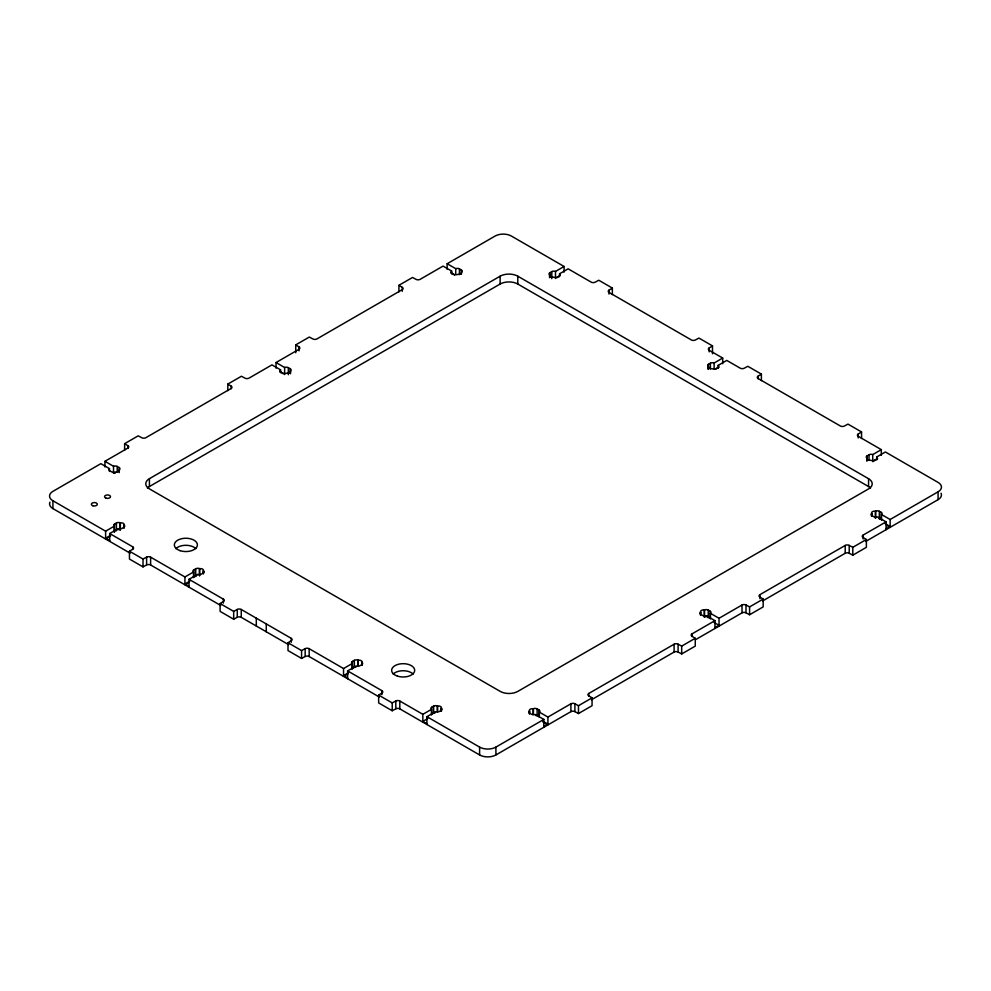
<?xml version="1.0" encoding="UTF-8"?>
<svg xmlns="http://www.w3.org/2000/svg" width="991" height="991" viewBox="0 0 991 991"><rect width="100%" height="100%" fill="white"/><g stroke="black" fill="none" stroke-linecap="round" stroke-linejoin="round"><path stroke-width="1.49" d="M220.733 605.476L150.62 564.994A2.886 1.66 0 0 0 146.618 564.957L143.026 566.889L129.449 559.048L129.449 551.207L132.794 549.138A2.886 1.66 0 0 0 132.72 546.821L109.691 533.53L109.691 541.371M609.007 294.079L609.007 290.152L612.351 288.084L598.775 280.242L595.195 282.175A2.886 1.66 0 0 1 591.193 282.138L568.153 268.834L559.568 273.789A2.886 1.66 0 0 1 559.258 275.932L557.363 277.022A2.886 1.66 0 0 1 553.647 277.207L553.436 277.084A2.886 1.66 0 0 1 550.5 276.675A2.886 1.66 0 0 1 549.794 274.978L549.571 274.854A2.886 1.66 0 0 1 549.894 272.711L551.789 271.621A2.886 1.66 0 0 1 555.493 271.435L564.077 266.48L564.077 272.129M288.641 644.683L241.259 617.331A2.886 1.66 0 0 0 237.258 617.294L233.678 619.226L220.101 611.385L220.101 603.544L223.446 601.475A2.886 1.66 0 0 0 223.371 599.159L188.996 579.314L188.996 587.155M709.16 351.892L709.16 347.977L712.504 345.909L698.928 338.067L695.348 340A2.886 1.66 0 0 1 691.346 339.95L609.081 292.469A2.886 1.66 0 0 1 609.007 290.152M379.28 697.007L309.167 656.538A2.886 1.66 0 0 0 305.166 656.488L301.574 658.42L287.997 650.579L287.997 642.738L291.342 640.669A2.886 1.66 0 0 0 291.267 638.365L241.259 609.49A2.886 1.66 0 0 0 237.258 609.453L233.678 611.385L220.101 603.544M758.053 378.81L758.053 376.196L761.398 374.127L747.821 366.286L744.229 368.218A2.886 1.66 0 0 1 740.227 368.181L726.775 360.414L718.19 365.369A2.886 1.66 0 0 1 717.868 367.5L715.973 368.602A2.886 1.66 0 0 1 712.269 368.788L712.046 368.652A2.886 1.66 0 0 1 709.11 368.256A2.886 1.66 0 0 1 708.416 366.559L708.193 366.435A2.886 1.66 0 0 1 708.503 364.292L710.411 363.189A2.886 1.66 0 0 1 714.115 363.016L722.699 358.061L722.699 363.697M714.957 628.467L714.957 620.639L691.991 633.893A2.886 1.66 0 0 0 691.916 636.197L695.261 638.278L681.684 646.12L678.092 644.187A2.886 1.66 0 0 0 674.091 644.224L588.778 693.477A2.886 1.66 0 0 0 588.704 695.793L592.061 697.862L592.061 705.703L578.471 713.545L574.891 711.612A2.886 1.66 0 0 0 570.89 711.649L495.909 754.944A11.52 6.652 0 0 1 479.607 754.944L399.807 708.862A2.886 1.66 0 0 0 395.805 708.825L392.225 710.758L378.649 702.916L378.649 695.075L381.993 693.006A2.886 1.66 0 0 0 381.919 690.69L347.618 670.895L347.618 678.736M858.206 437.948L858.206 434.021L861.551 431.952L847.974 424.111L844.382 426.043A2.886 1.66 0 0 1 840.38 426.006L758.127 378.512A2.886 1.66 0 0 1 758.053 376.196M124.631 450.211L124.631 443.671L138.207 435.829L141.8 437.762A2.886 1.66 0 0 0 145.801 437.725L231.114 388.472A2.886 1.66 0 0 0 231.176 386.156L227.831 384.087L241.42 376.246L245 378.178A2.886 1.66 0 0 0 249.001 378.141L271.968 364.874L280.552 369.829A2.886 1.66 0 0 0 280.862 371.972L282.769 373.074A2.886 1.66 0 0 0 286.473 373.248L286.696 373.124A2.886 1.66 0 0 0 289.62 372.715A2.886 1.66 0 0 0 290.326 371.03L290.549 370.894A2.886 1.66 0 0 0 290.239 368.763L288.331 367.661A2.886 1.66 0 0 0 284.628 367.488L276.043 362.533L276.043 368.169M295.739 352.722L295.739 344.88L309.316 337.051L312.908 338.972A2.886 1.66 0 0 0 316.909 338.934L402.222 289.682A2.886 1.66 0 0 0 402.296 287.365L398.939 285.297L412.529 277.455L416.109 279.388A2.886 1.66 0 0 0 420.11 279.351L443.076 266.096L451.661 271.051A2.886 1.66 0 0 0 451.97 273.182L453.878 274.284A2.886 1.66 0 0 0 457.582 274.457L457.805 274.334A2.886 1.66 0 0 0 460.741 273.925A2.886 1.66 0 0 0 461.434 272.24L461.657 272.116A2.886 1.66 0 0 0 461.348 269.973L459.44 268.871A2.886 1.66 0 0 0 455.736 268.697L447.152 263.742L447.152 269.379M104.935 466.959L104.935 461.31L127.901 448.056A2.886 1.66 0 0 0 127.975 445.752L124.631 443.671M276.043 362.533L299.009 349.266A2.886 1.66 0 0 0 299.084 346.961L295.739 344.88M447.152 263.742L495.091 236.056A11.52 6.652 0 0 1 511.393 236.056L564.077 266.48M149.418 478.678L500.133 276.192A12.487 7.21 0 0 1 517.785 276.192L868.562 478.715A12.487 7.21 0 0 1 868.562 488.91L517.847 691.384A12.487 7.21 0 0 1 500.195 691.384L149.418 488.873A12.487 7.21 0 0 1 149.418 478.678L149.418 486.519A12.487 7.21 0 0 0 147.436 488.006M149.418 486.519L500.133 284.033A12.487 7.21 0 0 1 517.785 284.033L868.562 486.556A12.487 7.21 0 0 1 870.544 488.043M114.2 531.857L114.2 526.221A2.886 1.66 0 0 1 114.51 524.078L116.418 522.975A2.886 1.66 0 0 1 120.122 522.802L120.345 522.926A2.886 1.66 0 0 1 123.268 523.335A2.886 1.66 0 0 1 123.974 525.032L123.974 527.844M104.935 461.31L113.519 466.278A2.886 1.66 0 0 1 117.223 466.451L119.131 467.554A2.886 1.66 0 0 1 119.44 469.684L119.217 469.821A2.886 1.66 0 0 1 118.511 471.505A2.886 1.66 0 0 1 115.588 471.914L115.365 472.038A2.886 1.66 0 0 1 111.661 471.865L109.753 470.762A2.886 1.66 0 0 1 109.444 468.619L100.859 463.664L52.919 491.35A11.52 6.652 0 0 0 52.919 500.752L105.616 531.176L114.2 526.221M109.691 533.53L118.276 528.575A2.886 1.66 0 0 0 121.98 528.389L123.875 527.299A2.886 1.66 0 0 0 124.197 525.156L123.974 525.032M116.418 530.036L114.51 531.139A2.886 1.66 0 0 0 113.94 531.61M110.521 535.4L105.616 538.224L109.691 540.578M556.719 277.79L559.172 276.365M110.521 536.181L105.616 539.017L105.616 531.176M193.505 577.654L193.505 572.005A2.886 1.66 0 0 1 193.815 569.862L195.722 568.772A2.886 1.66 0 0 1 199.426 568.586L199.649 568.71A2.886 1.66 0 0 1 202.573 569.119A2.886 1.66 0 0 1 203.279 570.816L203.279 573.64M129.449 551.207L143.026 559.048L146.618 557.115A2.886 1.66 0 0 1 150.62 557.153L184.921 576.96L193.505 572.005M188.996 579.314L197.581 574.359A2.886 1.66 0 0 0 201.284 574.173L203.192 573.083A2.886 1.66 0 0 0 203.502 570.94L203.279 570.816M193.406 577.233A2.886 1.66 0 0 1 193.815 576.923L195.722 575.821A2.886 1.66 0 0 1 196.862 575.424M189.826 581.184L184.921 584.021L188.996 586.375M188.6 582.683L184.921 584.801L184.921 576.96M715.341 369.358L719.02 367.24M352.127 669.222L352.127 663.586A2.886 1.66 0 0 1 352.437 661.443L354.332 660.34A2.886 1.66 0 0 1 358.036 660.167L358.259 660.291A2.886 1.66 0 0 1 361.195 660.7A2.886 1.66 0 0 1 361.888 662.384L361.888 665.209M287.997 642.738L301.574 650.579L305.166 648.647A2.886 1.66 0 0 1 309.167 648.696L343.543 668.541L352.127 663.586M347.618 670.895L356.203 665.94A2.886 1.66 0 0 0 359.906 665.754L361.802 664.651A2.886 1.66 0 0 0 362.111 662.521L361.888 662.384M356.128 666.918A2.886 1.66 0 0 0 354.332 667.401L352.437 668.504L352.437 661.443M348.448 672.765L343.543 675.589L347.618 677.943M348.448 673.546L343.543 676.382L343.543 668.541M431.432 715.019L431.432 709.37A2.886 1.66 0 0 1 431.742 707.227L433.637 706.137A2.886 1.66 0 0 1 437.353 705.951L437.564 706.075A2.886 1.66 0 0 1 440.5 706.484A2.886 1.66 0 0 1 441.206 708.181L441.206 711.005M866.803 460.827L866.803 458.003A2.886 1.66 0 0 1 867.125 455.872L869.02 454.77A2.886 1.66 0 0 1 872.724 454.584L881.309 449.629L881.309 455.278M378.649 695.075L392.225 702.916L395.805 700.984A2.886 1.66 0 0 1 399.807 701.021L422.847 714.325L431.432 709.37M426.923 724.52L426.923 716.679L435.507 711.724A2.886 1.66 0 0 0 439.211 711.538L441.106 710.448A2.886 1.66 0 0 0 441.429 708.305L441.206 708.181M866.803 458.003L867.026 458.139A2.886 1.66 0 0 0 867.732 459.824A2.886 1.66 0 0 0 870.655 460.233L870.878 460.357A2.886 1.66 0 0 0 874.582 460.183L876.49 459.081A2.886 1.66 0 0 0 876.8 456.938L885.384 451.983L938.081 482.406A11.52 6.652 0 0 1 938.081 491.821L938.081 499.65L865.651 541.47M427.753 718.549L422.847 721.386L426.923 723.74M877.63 458.808L872.724 461.645L872.724 454.584M529.343 713.867L529.566 710.919A2.886 1.66 0 0 1 530.259 709.234A2.886 1.66 0 0 1 533.195 708.825L533.418 708.701A2.886 1.66 0 0 1 537.122 708.875L539.03 709.977A2.886 1.66 0 0 1 539.339 712.108L539.339 716.344M700.451 615.077L700.674 612.128A2.886 1.66 0 0 1 701.38 610.444A2.886 1.66 0 0 1 704.304 610.035L704.527 609.911A2.886 1.66 0 0 1 708.231 610.084L710.138 611.187A2.886 1.66 0 0 1 710.448 613.33L710.448 618.966M871.56 516.299L871.783 513.338A2.886 1.66 0 0 1 872.489 511.653A2.886 1.66 0 0 1 875.412 511.245L875.635 511.121A2.886 1.66 0 0 1 879.339 511.294L881.247 512.397A2.886 1.66 0 0 1 881.556 514.54L881.556 520.176M426.923 716.679L479.607 747.103A11.52 6.652 0 0 0 495.909 747.103L543.848 719.416L543.848 727.258M539.339 712.108L547.924 717.075L570.89 703.808A2.886 1.66 0 0 1 574.891 703.771L578.471 705.703L592.061 697.862M710.448 613.33L719.032 618.285L741.999 605.018A2.886 1.66 0 0 1 746 604.981L749.58 606.913L763.169 599.072L759.824 597.003A2.886 1.66 0 0 1 759.886 594.687L845.199 545.434A2.886 1.66 0 0 1 849.2 545.397L852.793 547.329L866.369 539.488L863.025 537.419A2.886 1.66 0 0 1 863.099 535.103L886.065 521.848L886.065 529.69M881.556 514.54L890.141 519.495L938.081 491.821M543.848 726.477L547.924 724.124L543.018 721.299M714.957 627.687L719.032 625.333L714.127 622.509M886.065 528.897L890.141 526.543L885.236 523.719M591.441 699.782L674.091 652.066A2.886 1.66 0 0 1 678.092 652.028L681.684 653.949L695.261 646.12L695.261 638.278M695.818 639.517L741.999 612.859A2.886 1.66 0 0 1 746 612.822L749.58 614.754L763.169 606.913L763.169 599.072M762.55 600.992L845.199 553.275A2.886 1.66 0 0 1 849.2 553.238L852.793 555.171L866.369 547.329L866.369 539.488M722.699 358.061L709.234 350.281A2.886 1.66 0 0 1 709.16 347.977M881.309 449.629L858.28 436.337A2.886 1.66 0 0 1 858.206 434.021M886.065 521.848L877.481 516.893A2.886 1.66 0 0 1 873.777 516.707L871.869 515.605A2.886 1.66 0 0 1 871.56 513.474M881.656 519.755A2.886 1.66 0 0 0 881.247 519.457L879.339 518.355A2.886 1.66 0 0 0 878.522 518.02M450.831 272.921L454.51 275.04M886.462 525.205L890.141 527.336L890.141 519.495M714.957 620.639L706.372 615.671A2.886 1.66 0 0 1 702.669 615.498L700.761 614.395A2.886 1.66 0 0 1 700.451 612.265M279.722 371.712L283.401 373.83M543.848 719.416L535.264 714.461A2.886 1.66 0 0 1 531.56 714.288L529.652 713.186A2.886 1.66 0 0 1 529.343 711.055M543.018 722.08L546.698 724.198M49.946 502.164A11.52 6.652 0 0 0 52.919 508.594L130.168 553.189M881.247 512.397L881.247 519.457M879.339 511.294L879.339 519.135M876.8 456.938L876.8 459.762M875.635 511.121L875.635 518.169M875.412 511.245L875.412 518.305M871.783 513.338L871.783 516.162M869.02 454.77L869.02 460.419M868.562 478.715L868.562 486.556M867.125 455.872L867.125 460.097M867.026 458.139L867.026 460.951M863.099 535.103L863.099 539.017M861.551 431.952L861.551 438.493M852.793 547.329L852.793 555.171M849.2 545.397L849.2 553.238M845.199 545.434L845.199 553.275M761.398 374.127L761.398 380.668M759.886 594.687L759.886 598.614M749.58 606.913L749.58 614.754M746 604.981L746 612.822M741.999 605.018L741.999 612.859M719.032 618.285L719.032 626.126M718.19 365.369L718.19 368.194M714.115 363.016L714.115 368.664M712.504 345.909L712.504 353.75M710.411 363.189L710.411 368.838M710.138 611.187L710.138 618.235M708.503 364.292L708.503 368.528M708.416 366.559L708.416 369.383M708.193 366.435L708.193 369.259M708.231 610.084L708.231 617.926M704.527 609.911L704.527 616.959M704.304 610.035L704.304 617.096M700.674 612.128L700.674 614.953M691.991 633.893L691.991 636.507M681.684 646.12L681.684 653.949M678.092 644.187L678.092 652.028M674.091 644.224L674.091 652.066M612.351 288.084L612.351 294.612M588.778 693.477L588.778 696.091M578.471 705.703L578.471 713.545M574.891 703.771L574.891 711.612M570.89 703.808L570.89 711.649M559.568 273.789L559.568 276.613M555.493 271.435L555.493 278.496M551.789 271.621L551.789 278.669M549.894 272.711L549.894 276.947M549.571 274.854L549.571 277.678M547.924 717.075L547.924 724.904M539.03 709.977L539.03 717.026M537.122 708.875L537.122 715.936A2.886 1.66 0 0 0 535.66 715.477M533.418 708.701L533.418 714.338M533.195 708.825L533.195 714.474M529.566 710.919L529.566 713.743M517.785 276.192L517.785 284.033M500.133 276.192L500.133 284.033M495.909 747.103L495.909 754.944M479.607 747.103L479.607 754.944M461.348 269.973L461.348 274.21M459.44 268.871L459.44 274.519M455.736 268.697L455.736 274.334M451.661 271.051L451.661 273.863M441.429 708.305L441.429 711.129M437.564 706.075L437.564 711.724M437.353 705.951L437.353 711.6M433.637 706.137L433.637 713.186L431.742 714.288L431.742 707.227M422.847 714.325L422.847 722.166M402.296 287.365L402.296 291.292M399.807 701.021L399.807 708.862M398.939 285.297L398.939 291.837M395.805 700.984L395.805 708.825M392.225 702.916L392.225 710.758M381.919 690.69L381.919 694.617M362.111 662.521L362.111 665.345M358.259 660.291L358.259 665.94M358.036 660.167L358.036 665.816M354.332 660.34L354.332 667.401M309.167 648.696L309.167 656.538M305.166 648.647L305.166 656.488M301.574 650.579L301.574 658.42M299.084 346.961L299.084 350.876M291.267 638.365L291.267 642.279M290.549 370.894L290.549 373.718M290.239 368.763L290.239 373M288.331 367.661L288.331 374.722M284.628 367.488L284.628 374.536M280.552 369.829L280.552 372.653M266.269 623.921L266.269 631.763M256.297 618.161L256.297 626.002M241.259 609.49L241.259 617.331M237.258 609.453L237.258 617.294M233.678 611.385L233.678 619.226M231.176 386.156L231.176 388.769M227.831 384.087L227.831 390.627M223.371 599.159L223.371 603.085M203.502 570.94L203.502 573.764M199.649 568.71L199.649 575.771M199.426 568.586L199.426 575.647M195.722 568.772L195.722 576.613M193.815 569.862L193.815 576.923M150.62 557.153L150.62 564.994M146.618 557.115L146.618 564.957M143.026 559.048L143.026 566.889M132.72 546.821L132.72 549.435M127.975 445.752L127.975 448.366M124.197 525.156L124.197 527.98M120.345 522.926L120.345 529.987M120.122 522.802L120.122 529.863M119.131 467.554L119.217 472.633M117.223 466.451L117.223 472.1M116.418 522.975L116.418 530.817M114.51 524.078L114.51 531.919M113.519 466.278L113.519 473.326M109.444 468.619L109.444 471.443M52.919 500.752L52.919 508.594M941.054 493.233A11.52 6.652 0 0 1 938.081 499.65M433.897 713.062A2.886 1.66 0 0 1 435.433 712.702M704.812 616.86A2.886 1.66 0 0 1 708.231 617.145M113.804 473.227A2.886 1.66 0 0 1 115.427 473.029M117.235 529.702A2.886 1.66 0 0 1 119.527 529.677M175.89 548.63A11.52 6.652 0 0 1 195.859 548.63M393.179 674.066A11.52 6.652 0 0 1 413.136 674.066M180.114 550.662A11.52 6.652 0 0 0 197.395 544.889A11.52 6.652 0 0 0 180.114 539.129A11.52 6.652 0 0 0 180.114 550.662M397.391 676.097A11.52 6.652 0 0 0 414.684 670.337A11.52 6.652 0 0 0 397.391 664.577A11.52 6.652 0 0 0 397.391 676.097M106.025 498.163A2.973 1.722 0 0 0 110.497 496.677A2.973 1.722 0 0 0 106.025 495.19A2.973 1.722 0 0 0 106.025 498.163M92.857 505.769A2.973 1.722 0 0 0 97.316 504.283A2.973 1.722 0 0 0 92.857 502.796A2.973 1.722 0 0 0 92.857 505.769"/></g></svg>
